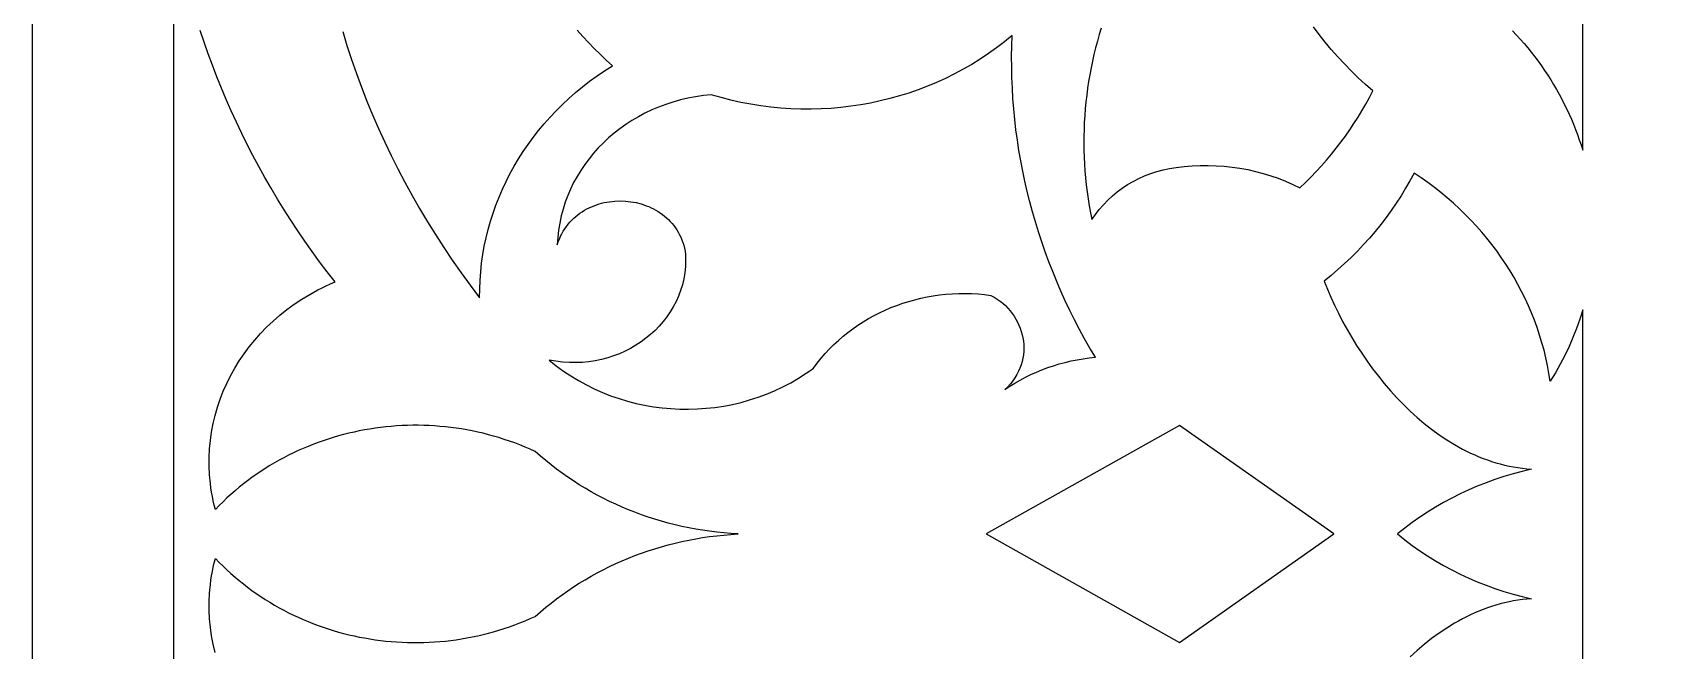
# Model space of a CAD drawing. Extents: x -1429 to -724, y 80 to 630.
# Drawn here: x -1369.3 to -1311.7, y 296.7 to 318.7 of the extents above; entities that cross this region are included whole.
import ezdxf

# ---------------------------------------------------------------- set-up
doc = ezdxf.new("R2010")
doc.units = 0
doc.layers.add('LAYER_1', color=18, linetype='CONTINUOUS')

msp = doc.modelspace()

# ---------------------------------------------------------------- linework, layer by layer
at = {"layer": 'LAYER_1'}
for points in [[(-784.299, 144.673), (-1369.299, 144.673), (-1369.299, 569.673), (-994.512, 569.673), (-784.299, 409.912)], [(-1334.814, 318.359), (-1335.094, 318.144), (-1335.381, 317.939), (-1335.673, 317.744), (-1335.972, 317.559), (-1336.276, 317.383), (-1336.586, 317.218), (-1336.901, 317.062), (-1337.22, 316.917), (-1337.544, 316.781), (-1337.873, 316.656), (-1338.205, 316.541), (-1338.54, 316.436), (-1338.88, 316.342), (-1339.222, 316.258), (-1339.566, 316.185), (-1339.914, 316.122), (-1340.263, 316.07), (-1340.614, 316.028), (-1340.967, 315.997), (-1341.321, 315.977), (-1341.676, 315.967), (-1342.032, 315.968), (-1342.388, 315.981), (-1342.744, 316.004), (-1343.1, 316.038), (-1343.455, 316.084), (-1343.81, 316.14), (-1344.164, 316.208), (-1344.516, 316.287), (-1344.866, 316.378), (-1345.215, 316.479), (-1345.496, 316.451), (-1345.773, 316.411), (-1346.046, 316.359), (-1346.313, 316.296), (-1346.576, 316.222), (-1346.833, 316.138), (-1347.084, 316.043), (-1347.33, 315.939), (-1347.569, 315.824), (-1347.802, 315.7), (-1348.028, 315.567), (-1348.246, 315.425), (-1348.458, 315.275), (-1348.661, 315.116), (-1348.857, 314.949), (-1349.044, 314.774), (-1349.223, 314.592), (-1349.393, 314.403), (-1349.553, 314.207), (-1349.705, 314.004), (-1349.846, 313.794), (-1349.978, 313.579), (-1350.099, 313.358), (-1350.21, 313.131), (-1350.309, 312.899), (-1350.398, 312.663), (-1350.475, 312.421), (-1350.54, 312.175), (-1350.594, 311.925), (-1350.635, 311.671), (-1350.663, 311.414), (-1350.678, 311.153), (-1350.644, 311.257), (-1350.605, 311.357), (-1350.562, 311.453), (-1350.516, 311.546), (-1350.465, 311.635), (-1350.412, 311.72), (-1350.355, 311.802), (-1350.295, 311.88), (-1350.232, 311.954), (-1350.166, 312.025), (-1350.097, 312.093), (-1350.026, 312.157), (-1349.952, 312.217), (-1349.875, 312.274), (-1349.797, 312.327), (-1349.716, 312.377), (-1349.634, 312.423), (-1349.55, 312.466), (-1349.464, 312.505), (-1349.376, 312.541), (-1349.287, 312.573), (-1349.197, 312.602), (-1349.106, 312.627), (-1349.014, 312.649), (-1348.921, 312.668), (-1348.827, 312.683), (-1348.638, 312.703), (-1348.448, 312.709), (-1348.259, 312.702), (-1348.07, 312.682), (-1347.883, 312.648), (-1347.7, 312.601), (-1347.61, 312.573), (-1347.521, 312.541), (-1347.434, 312.506), (-1347.348, 312.468), (-1347.264, 312.426), (-1347.182, 312.382), (-1347.102, 312.334), (-1347.023, 312.283), (-1346.947, 312.228), (-1346.874, 312.171), (-1346.802, 312.11), (-1346.734, 312.046), (-1346.668, 311.979), (-1346.605, 311.909), (-1346.546, 311.836), (-1346.489, 311.759), (-1346.436, 311.68), (-1346.386, 311.597), (-1346.34, 311.511), (-1346.298, 311.422), (-1346.259, 311.33), (-1346.225, 311.235), (-1346.194, 311.137), (-1346.168, 311.036), (-1346.147, 310.931), (-1346.13, 310.824), (-1346.124, 310.599), (-1346.133, 310.376), (-1346.155, 310.158), (-1346.192, 309.944), (-1346.241, 309.735), (-1346.303, 309.53), (-1346.378, 309.331), (-1346.465, 309.137), (-1346.563, 308.95), (-1346.672, 308.768), (-1346.791, 308.593), (-1346.921, 308.426), (-1347.06, 308.265), (-1347.209, 308.112), (-1347.367, 307.968), (-1347.532, 307.831), (-1347.706, 307.703), (-1347.888, 307.585), (-1348.076, 307.475), (-1348.271, 307.376), (-1348.472, 307.286), (-1348.679, 307.207), (-1348.891, 307.138), (-1349.108, 307.081), (-1349.33, 307.035), (-1349.555, 307.001), (-1349.784, 306.978), (-1350.016, 306.969), (-1350.251, 306.972), (-1350.488, 306.988), (-1350.727, 307.018), (-1350.967, 307.061), (-1350.843, 306.959), (-1350.717, 306.86), (-1350.46, 306.671), (-1350.195, 306.494), (-1349.925, 306.329), (-1349.648, 306.177), (-1349.365, 306.037), (-1349.078, 305.909), (-1348.785, 305.794), (-1348.489, 305.691), (-1348.188, 305.6), (-1347.885, 305.522), (-1347.579, 305.457), (-1347.27, 305.403), (-1346.959, 305.363), (-1346.648, 305.334), (-1346.335, 305.318), (-1346.022, 305.315), (-1345.708, 305.324), (-1345.396, 305.346), (-1345.084, 305.38), (-1344.773, 305.427), (-1344.465, 305.486), (-1344.159, 305.558), (-1343.856, 305.643), (-1343.556, 305.74), (-1343.259, 305.85), (-1342.968, 305.972), (-1342.68, 306.107), (-1342.398, 306.255), (-1342.122, 306.415), (-1341.852, 306.589), (-1341.719, 306.68), (-1341.588, 306.774), (-1341.456, 306.953), (-1341.317, 307.125), (-1341.172, 307.292), (-1341.022, 307.454), (-1340.866, 307.61), (-1340.705, 307.759), (-1340.538, 307.903), (-1340.367, 308.041), (-1340.191, 308.173), (-1340.01, 308.299), (-1339.825, 308.418), (-1339.636, 308.532), (-1339.442, 308.639), (-1339.245, 308.739), (-1339.045, 308.833), (-1338.841, 308.92), (-1338.634, 309.001), (-1338.424, 309.075), (-1338.212, 309.142), (-1337.997, 309.202), (-1337.779, 309.255), (-1337.559, 309.301), (-1337.338, 309.34), (-1337.115, 309.372), (-1336.89, 309.396), (-1336.664, 309.413), (-1336.437, 309.423), (-1336.209, 309.425), (-1335.98, 309.419), (-1335.751, 309.406), (-1335.521, 309.385), (-1335.292, 309.356), (-1335.18, 309.294), (-1335.073, 309.226), (-1334.971, 309.152), (-1334.874, 309.074), (-1334.782, 308.991), (-1334.695, 308.903), (-1334.614, 308.811), (-1334.539, 308.716), (-1334.47, 308.616), (-1334.406, 308.514), (-1334.349, 308.408), (-1334.298, 308.3), (-1334.253, 308.189), (-1334.215, 308.076), (-1334.183, 307.961), (-1334.158, 307.845), (-1334.14, 307.727), (-1334.129, 307.608), (-1334.126, 307.489), (-1334.129, 307.37), (-1334.141, 307.25), (-1334.159, 307.13), (-1334.186, 307.011), (-1334.221, 306.893), (-1334.263, 306.776), (-1334.314, 306.66), (-1334.374, 306.546), (-1334.441, 306.433), (-1334.518, 306.323), (-1334.603, 306.216), (-1334.697, 306.111), (-1334.8, 306.01), (-1334.623, 306.128), (-1334.441, 306.241), (-1334.256, 306.348), (-1334.068, 306.449), (-1333.876, 306.544), (-1333.68, 306.632), (-1333.482, 306.714), (-1333.28, 306.79), (-1333.076, 306.859), (-1332.87, 306.922), (-1332.661, 306.978), (-1332.45, 307.027), (-1332.237, 307.07), (-1332.022, 307.106), (-1331.805, 307.135), (-1331.587, 307.157), (-1331.781, 307.485), (-1331.969, 307.816), (-1332.15, 308.149), (-1332.325, 308.485), (-1332.493, 308.824), (-1332.655, 309.164), (-1332.81, 309.507), (-1332.959, 309.853), (-1333.102, 310.2), (-1333.238, 310.549), (-1333.367, 310.9), (-1333.49, 311.253), (-1333.607, 311.608), (-1333.716, 311.965), (-1333.82, 312.323), (-1333.916, 312.682), (-1334.006, 313.044), (-1334.089, 313.406), (-1334.166, 313.77), (-1334.235, 314.135), (-1334.298, 314.501), (-1334.355, 314.869), (-1334.404, 315.237), (-1334.447, 315.606), (-1334.483, 315.976), (-1334.512, 316.347), (-1334.534, 316.718), (-1334.549, 317.09), (-1334.557, 317.463), (-1334.559, 317.836), (-1334.553, 318.209), (-1334.541, 318.583)], [(-1335.466, 300.885), (-1328.605, 297.035), (-1323.129, 300.885), (-1328.605, 304.735)]]:
    msp.add_lwpolyline(points, close=True, dxfattribs=at)
for points in [[(-1316.787, 318.746), (-1316.648, 318.598), (-1316.513, 318.448), (-1316.38, 318.296), (-1316.25, 318.142), (-1316.124, 317.986), (-1316.001, 317.828), (-1315.881, 317.669), (-1315.764, 317.507), (-1315.65, 317.343), (-1315.54, 317.178), (-1315.433, 317.011), (-1315.33, 316.842), (-1315.23, 316.671), (-1315.133, 316.499), (-1315.039, 316.325), (-1314.95, 316.15), (-1314.863, 315.973), (-1314.78, 315.795), (-1314.701, 315.615), (-1314.625, 315.434), (-1314.552, 315.251), (-1314.484, 315.068), (-1314.418, 314.883), (-1314.357, 314.697), (-1314.299, 314.509), (-1314.299, 330.766)], [(-1364.299, 322.568), (-1364.299, 300.885), (-1364.299, 279.202)], [(-1362.819, 296.674), (-1362.889, 296.968), (-1362.945, 297.265), (-1362.988, 297.564), (-1363.017, 297.866), (-1363.031, 298.17), (-1363.031, 298.476), (-1363.016, 298.783), (-1362.987, 299.091), (-1362.966, 299.245), (-1362.942, 299.399), (-1362.914, 299.553), (-1362.882, 299.708), (-1362.847, 299.862), (-1362.807, 300.016), (-1362.673, 299.877), (-1362.537, 299.741), (-1362.398, 299.608), (-1362.256, 299.479), (-1362.112, 299.352), (-1361.966, 299.229), (-1361.817, 299.109), (-1361.666, 298.992), (-1361.513, 298.879), (-1361.357, 298.769), (-1361.2, 298.662), (-1361.04, 298.558), (-1360.878, 298.458), (-1360.715, 298.361), (-1360.55, 298.267), (-1360.383, 298.177), (-1360.214, 298.09), (-1360.043, 298.006), (-1359.871, 297.925), (-1359.698, 297.848), (-1359.522, 297.775), (-1359.346, 297.704), (-1359.168, 297.638), (-1358.989, 297.574), (-1358.808, 297.514), (-1358.627, 297.457), (-1358.444, 297.404), (-1358.26, 297.355), (-1358.076, 297.308), (-1357.89, 297.266), (-1357.703, 297.226), (-1357.516, 297.191), (-1357.328, 297.158), (-1357.139, 297.13), (-1356.95, 297.104), (-1356.76, 297.083), (-1356.569, 297.065), (-1356.378, 297.05), (-1356.187, 297.039), (-1355.995, 297.032), (-1355.803, 297.028), (-1355.611, 297.028), (-1355.419, 297.031), (-1355.227, 297.038), (-1355.034, 297.049), (-1354.842, 297.063), (-1354.65, 297.082), (-1354.458, 297.103), (-1354.266, 297.129), (-1354.075, 297.158), (-1353.884, 297.191), (-1353.693, 297.227), (-1353.503, 297.268), (-1353.313, 297.312), (-1353.124, 297.359), (-1352.936, 297.411), (-1352.748, 297.466), (-1352.561, 297.525), (-1352.375, 297.588), (-1352.19, 297.655), (-1352.006, 297.726), (-1351.822, 297.8), (-1351.64, 297.878), (-1351.459, 297.96), (-1351.276, 298.122), (-1351.09, 298.28), (-1350.9, 298.433), (-1350.706, 298.582), (-1350.509, 298.727), (-1350.309, 298.867), (-1350.106, 299.003), (-1349.9, 299.135), (-1349.691, 299.262), (-1349.479, 299.385), (-1349.264, 299.504), (-1349.047, 299.617), (-1348.827, 299.726), (-1348.604, 299.831), (-1348.379, 299.931), (-1348.152, 300.026), (-1347.922, 300.117), (-1347.691, 300.202), (-1347.457, 300.283), (-1347.221, 300.36), (-1346.983, 300.431), (-1346.744, 300.497), (-1346.502, 300.559), (-1346.259, 300.615), (-1346.015, 300.667), (-1345.769, 300.713), (-1345.522, 300.754), (-1345.273, 300.791), (-1345.023, 300.822), (-1344.772, 300.848), (-1344.52, 300.868), (-1344.267, 300.885), (-1344.52, 300.901), (-1344.772, 300.922), (-1345.023, 300.948), (-1345.273, 300.979), (-1345.522, 301.015), (-1345.769, 301.057), (-1346.015, 301.103), (-1346.259, 301.155), (-1346.502, 301.211), (-1346.744, 301.273), (-1346.983, 301.339), (-1347.221, 301.41), (-1347.457, 301.486), (-1347.691, 301.567), (-1347.922, 301.653), (-1348.152, 301.744), (-1348.379, 301.839), (-1348.604, 301.939), (-1348.827, 302.043), (-1349.047, 302.152), (-1349.264, 302.266), (-1349.479, 302.385), (-1349.691, 302.507), (-1349.9, 302.635), (-1350.106, 302.766), (-1350.309, 302.902), (-1350.509, 303.043), (-1350.706, 303.188), (-1350.9, 303.337), (-1351.09, 303.49), (-1351.276, 303.648), (-1351.459, 303.81), (-1351.64, 303.892), (-1351.822, 303.97), (-1352.006, 304.044), (-1352.19, 304.115), (-1352.375, 304.182), (-1352.561, 304.244), (-1352.748, 304.304), (-1352.936, 304.359), (-1353.124, 304.41), (-1353.313, 304.458), (-1353.503, 304.502), (-1353.693, 304.543), (-1353.884, 304.579), (-1354.075, 304.612), (-1354.266, 304.641), (-1354.458, 304.666), (-1354.65, 304.688), (-1354.842, 304.706), (-1355.034, 304.721), (-1355.227, 304.731), (-1355.419, 304.739), (-1355.611, 304.742), (-1355.803, 304.742), (-1355.995, 304.738), (-1356.187, 304.731), (-1356.378, 304.72), (-1356.569, 304.705), (-1356.76, 304.687), (-1356.95, 304.665), (-1357.139, 304.64), (-1357.328, 304.611), (-1357.516, 304.579), (-1357.703, 304.543), (-1357.89, 304.504), (-1358.076, 304.461), (-1358.26, 304.415), (-1358.444, 304.365), (-1358.627, 304.312), (-1358.808, 304.256), (-1358.989, 304.196), (-1359.168, 304.132), (-1359.346, 304.065), (-1359.522, 303.995), (-1359.698, 303.921), (-1359.871, 303.844), (-1360.043, 303.764), (-1360.214, 303.68), (-1360.383, 303.593), (-1360.55, 303.503), (-1360.715, 303.409), (-1360.878, 303.312), (-1361.04, 303.212), (-1361.2, 303.108), (-1361.357, 303.001), (-1361.513, 302.891), (-1361.666, 302.777), (-1361.817, 302.661), (-1361.966, 302.541), (-1362.112, 302.418), (-1362.256, 302.291), (-1362.398, 302.162), (-1362.537, 302.029), (-1362.673, 301.893), (-1362.807, 301.754), (-1362.847, 301.908), (-1362.882, 302.062), (-1362.914, 302.216), (-1362.942, 302.371), (-1362.966, 302.525), (-1362.987, 302.679), (-1363.016, 302.987), (-1363.031, 303.294), (-1363.031, 303.6), (-1363.017, 303.904), (-1362.988, 304.206), (-1362.945, 304.505), (-1362.889, 304.802), (-1362.819, 305.096), (-1362.735, 305.386), (-1362.639, 305.672), (-1362.529, 305.953), (-1362.406, 306.23), (-1362.271, 306.502), (-1362.124, 306.768), (-1361.964, 307.028), (-1361.793, 307.282), (-1361.609, 307.529), (-1361.414, 307.769), (-1361.208, 308.002), (-1360.99, 308.227), (-1360.762, 308.443), (-1360.523, 308.651), (-1360.273, 308.85), (-1360.013, 309.039), (-1359.743, 309.219), (-1359.462, 309.388), (-1359.173, 309.547), (-1359.024, 309.623), (-1358.873, 309.695), (-1358.72, 309.765), (-1358.564, 309.832), (-1358.84, 310.189), (-1359.11, 310.549), (-1359.374, 310.912), (-1359.632, 311.279), (-1359.884, 311.649), (-1360.13, 312.022), (-1360.369, 312.398), (-1360.603, 312.776), (-1360.83, 313.158), (-1361.051, 313.542), (-1361.266, 313.929), (-1361.475, 314.319), (-1361.677, 314.712), (-1361.873, 315.106), (-1362.063, 315.504), (-1362.246, 315.903), (-1362.423, 316.305), (-1362.594, 316.709), (-1362.758, 317.116), (-1362.916, 317.524), (-1363.067, 317.935), (-1363.212, 318.348), (-1363.35, 318.762)], [(-1358.293, 318.73), (-1358.14, 318.231), (-1357.977, 317.734), (-1357.805, 317.239), (-1357.623, 316.746), (-1357.432, 316.255), (-1357.232, 315.768), (-1357.022, 315.283), (-1356.802, 314.8), (-1356.573, 314.321), (-1356.335, 313.844), (-1356.087, 313.371), (-1355.83, 312.901), (-1355.563, 312.435), (-1355.287, 311.972), (-1355.002, 311.512), (-1354.707, 311.057), (-1354.403, 310.605), (-1354.089, 310.157), (-1353.766, 309.713), (-1353.434, 309.274), (-1353.432, 309.583), (-1353.42, 309.89), (-1353.397, 310.196), (-1353.365, 310.5), (-1353.321, 310.803), (-1353.268, 311.103), (-1353.205, 311.4), (-1353.132, 311.696), (-1353.05, 311.988), (-1352.958, 312.277), (-1352.856, 312.564), (-1352.745, 312.847), (-1352.625, 313.126), (-1352.495, 313.402), (-1352.357, 313.674), (-1352.209, 313.941), (-1352.053, 314.205), (-1351.888, 314.464), (-1351.715, 314.718), (-1351.533, 314.967), (-1351.342, 315.212), (-1351.143, 315.451), (-1350.936, 315.684), (-1350.722, 315.912), (-1350.499, 316.135), (-1350.268, 316.351), (-1350.029, 316.56), (-1349.783, 316.764), (-1349.53, 316.961), (-1349.269, 317.151), (-1349.001, 317.334), (-1348.725, 317.51), (-1348.945, 317.711), (-1349.159, 317.915), (-1349.369, 318.124), (-1349.574, 318.336), (-1349.773, 318.551), (-1349.968, 318.77)], [(-1331.38, 318.847), (-1331.45, 318.613), (-1331.517, 318.379), (-1331.579, 318.143), (-1331.637, 317.906), (-1331.691, 317.669), (-1331.74, 317.43), (-1331.786, 317.191), (-1331.826, 316.95), (-1331.863, 316.709), (-1331.895, 316.467), (-1331.923, 316.225), (-1331.946, 315.982), (-1331.965, 315.738), (-1331.98, 315.494), (-1331.99, 315.249), (-1331.996, 315.004), (-1331.997, 314.759), (-1331.994, 314.513), (-1331.986, 314.266), (-1331.974, 314.02), (-1331.957, 313.773), (-1331.935, 313.527), (-1331.909, 313.28), (-1331.879, 313.033), (-1331.843, 312.786), (-1331.803, 312.539), (-1331.759, 312.292), (-1331.709, 312.046), (-1331.585, 312.231), (-1331.45, 312.408), (-1331.305, 312.576), (-1331.15, 312.737), (-1330.986, 312.888), (-1330.814, 313.031), (-1330.634, 313.164), (-1330.446, 313.287), (-1330.25, 313.401), (-1330.048, 313.504), (-1329.84, 313.597), (-1329.626, 313.679), (-1329.407, 313.75), (-1329.182, 313.81), (-1328.953, 313.858), (-1328.721, 313.894), (-1328.437, 313.929), (-1328.153, 313.953), (-1327.87, 313.967), (-1327.586, 313.969), (-1327.303, 313.961), (-1327.021, 313.942), (-1326.74, 313.912), (-1326.461, 313.871), (-1326.183, 313.82), (-1325.909, 313.759), (-1325.637, 313.687), (-1325.368, 313.605), (-1325.103, 313.512), (-1324.841, 313.409), (-1324.584, 313.296), (-1324.331, 313.173), (-1324.133, 313.364), (-1323.94, 313.558), (-1323.751, 313.755), (-1323.568, 313.956), (-1323.388, 314.161), (-1323.214, 314.369), (-1323.044, 314.58), (-1322.879, 314.794), (-1322.719, 315.012), (-1322.564, 315.232), (-1322.414, 315.456), (-1322.269, 315.682), (-1322.129, 315.911), (-1321.994, 316.143), (-1321.864, 316.378), (-1321.74, 316.615), (-1322.005, 316.847), (-1322.263, 317.084), (-1322.513, 317.327), (-1322.755, 317.575), (-1322.99, 317.829), (-1323.218, 318.087), (-1323.437, 318.351), (-1323.649, 318.619), (-1323.853, 318.892)], [(-1314.299, 292.932), (-1314.299, 308.838), (-1314.403, 308.509), (-1314.519, 308.183), (-1314.646, 307.86), (-1314.784, 307.541), (-1314.934, 307.226), (-1315.095, 306.915), (-1315.268, 306.608), (-1315.451, 306.306), (-1315.495, 306.584), (-1315.546, 306.861), (-1315.605, 307.135), (-1315.671, 307.407), (-1315.745, 307.677), (-1315.826, 307.945), (-1315.915, 308.21), (-1316.01, 308.473), (-1316.113, 308.733), (-1316.223, 308.99), (-1316.34, 309.245), (-1316.464, 309.496), (-1316.595, 309.744), (-1316.733, 309.989), (-1316.877, 310.23), (-1317.028, 310.468), (-1317.185, 310.703), (-1317.349, 310.933), (-1317.519, 311.16), (-1317.696, 311.382), (-1317.879, 311.601), (-1318.068, 311.815), (-1318.263, 312.025), (-1318.464, 312.231), (-1318.67, 312.432), (-1318.883, 312.628), (-1319.102, 312.819), (-1319.326, 313.006), (-1319.556, 313.187), (-1319.791, 313.364), (-1320.032, 313.535), (-1320.278, 313.7), (-1320.426, 313.427), (-1320.581, 313.158), (-1320.744, 312.893), (-1320.913, 312.631), (-1321.09, 312.374), (-1321.273, 312.122), (-1321.464, 311.874), (-1321.661, 311.63), (-1321.865, 311.391), (-1322.075, 311.158), (-1322.292, 310.929), (-1322.515, 310.705), (-1322.744, 310.486), (-1322.98, 310.273), (-1323.221, 310.065), (-1323.469, 309.863), (-1323.356, 309.579), (-1323.234, 309.294), (-1323.104, 309.007), (-1322.964, 308.72), (-1322.816, 308.433), (-1322.659, 308.147), (-1322.493, 307.862), (-1322.32, 307.58), (-1322.139, 307.3), (-1321.949, 307.024), (-1321.752, 306.752), (-1321.548, 306.485), (-1321.336, 306.223), (-1321.117, 305.968), (-1320.89, 305.719), (-1320.657, 305.478), (-1320.417, 305.245), (-1320.17, 305.021), (-1319.917, 304.807), (-1319.658, 304.602), (-1319.393, 304.409), (-1319.121, 304.227), (-1318.844, 304.057), (-1318.703, 303.977), (-1318.561, 303.9), (-1318.418, 303.826), (-1318.273, 303.756), (-1318.127, 303.69), (-1317.979, 303.627), (-1317.83, 303.568), (-1317.68, 303.512), (-1317.529, 303.461), (-1317.377, 303.414), (-1317.223, 303.37), (-1317.068, 303.331), (-1316.912, 303.296), (-1316.754, 303.265), (-1316.596, 303.239), (-1316.436, 303.217), (-1316.276, 303.199), (-1316.114, 303.186), (-1316.444, 303.108), (-1316.77, 303.021), (-1317.092, 302.925), (-1317.411, 302.819), (-1317.726, 302.705), (-1318.037, 302.582), (-1318.343, 302.45), (-1318.644, 302.309), (-1318.941, 302.16), (-1319.233, 302.002), (-1319.519, 301.836), (-1319.8, 301.662), (-1320.075, 301.48), (-1320.344, 301.29), (-1320.607, 301.092), (-1320.864, 300.885), (-1320.607, 300.678), (-1320.344, 300.48), (-1320.075, 300.29), (-1319.8, 300.107), (-1319.519, 299.933), (-1319.233, 299.767), (-1318.941, 299.61), (-1318.644, 299.461), (-1318.343, 299.32), (-1318.037, 299.188), (-1317.726, 299.065), (-1317.411, 298.95), (-1317.092, 298.845), (-1316.77, 298.749), (-1316.444, 298.661), (-1316.114, 298.583), (-1316.276, 298.571), (-1316.436, 298.553), (-1316.596, 298.531), (-1316.754, 298.505), (-1316.912, 298.474), (-1317.068, 298.439), (-1317.223, 298.4), (-1317.377, 298.356), (-1317.529, 298.309), (-1317.68, 298.257), (-1317.83, 298.202), (-1317.979, 298.143), (-1318.127, 298.08), (-1318.273, 298.014), (-1318.418, 297.944), (-1318.561, 297.87), (-1318.703, 297.793), (-1318.844, 297.713), (-1319.121, 297.543), (-1319.393, 297.361), (-1319.658, 297.168), (-1319.917, 296.963), (-1320.17, 296.749), (-1320.417, 296.525)]]:
    msp.add_lwpolyline(points, dxfattribs=at)

doc.saveas('drawing.dxf')
